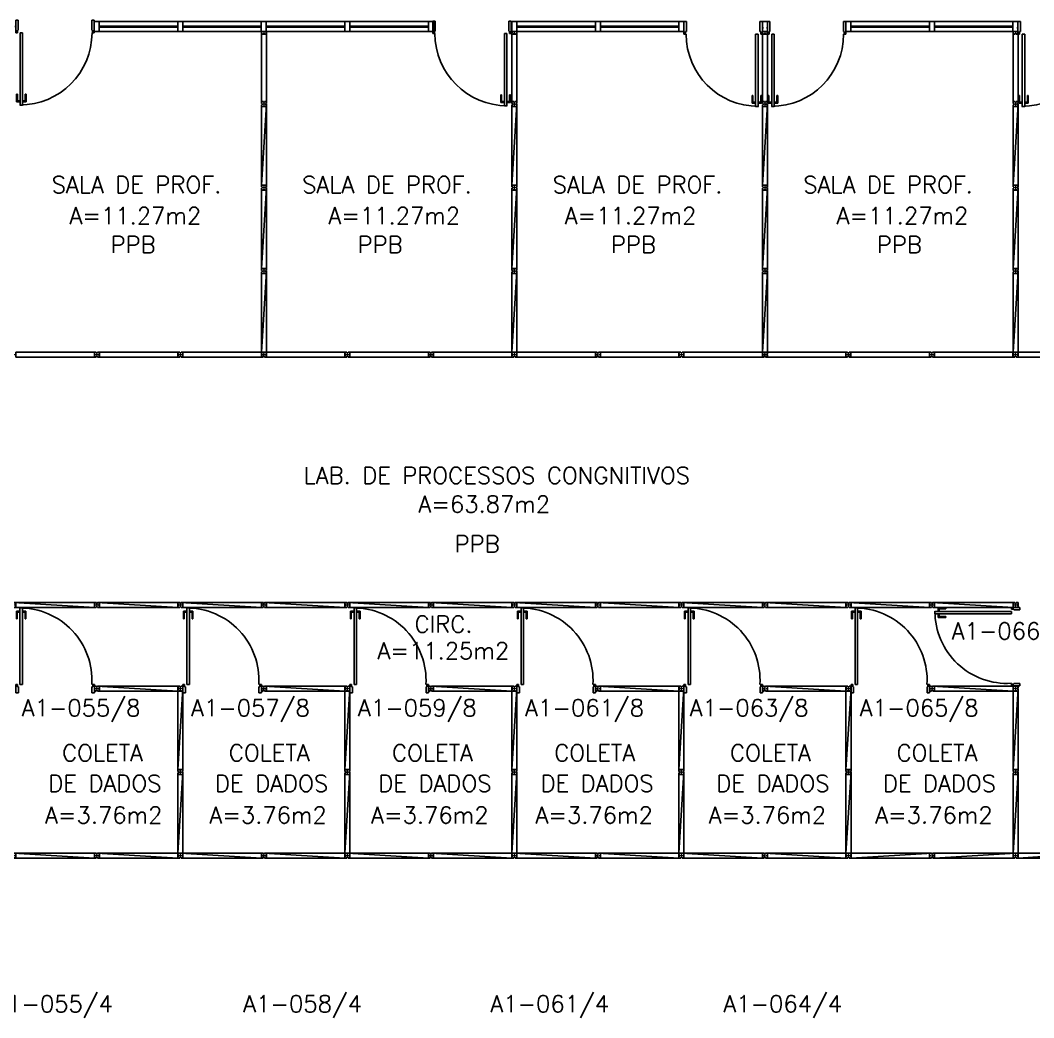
# Model space of a CAD drawing. Extents: x -31 to 207, y 425 to 518.
# Drawn here: x 36.37 to 48.51, y 441.39 to 453.33 of the extents above; entities that cross this region are included whole.
import ezdxf
from ezdxf.enums import TextEntityAlignment as Align

# ---------------------------------------------------------------- set-up
doc = ezdxf.new("R2010")
doc.units = 0
doc.header["$LTSCALE"] = 0.01
doc.header["$MEASUREMENT"] = 0
doc.layers.get('0').update_dxf_attribs({"linetype": 'CONTINUOUS'})
for name, color, linetype in [('AREA', 2, 'CONTINUOUS'), ('DIV', 2, 'CONTINUOUS'), ('TEXT_CENTRO_CUSTO', 1, 'CONTINUOUS'), ('TEXTO', 2, 'CONTINUOUS'), ('TEXTO-ENDEREÇO', 2, 'CONTINUOUS')]:
    doc.layers.add(name, color=color, linetype=linetype)
doc.styles.add('UNB-100', font='simplex.shx', dxfattribs={"height": 0.2})
doc.styles.add('UNB-100-1', font='simplex.shx', dxfattribs={"height": 0.2})

# ---------------------------------------------------------------- blocks, each defined once
blk = doc.blocks.new('DIVMT-SLS')
for p, q in [((-0.03, 0.03), (-0.03, 0.006)), ((-0.008, 0.03), (-0.03, 0.03)), ((-0.0185, 0.006), (-0.03, 0.006)), ((-0.0185, -0.006), (-0.0185, 0.006)), ((-0.008, 0.03), (-0.008, 0.02)), ((-0.008, 0.02), (0.008, 0.02)), ((-0.0051, 0), (0.0051, 0)), ((0.0051, 0), (-0.0051, 0)), ((-0.0051, 0), (0.0051, 0)), ((0.97, -0.03), (0, 0.03)), ((0, -0.0051), (0, 0.0051)), ((0, 0.0051), (0, -0.0051)), ((0.008, 0.03), (0.008, 0.02)), ((0.008, 0.03), (0.03, 0.03)), ((0.0205, 0.006), (0.03, 0.006)), ((0.0205, -0.006), (0.0205, 0.006)), ((0.0205, 0.006), (0.0205, -0.006)), ((0.0205, 0.006), (0.03, 0.006)), ((0.97, 0.03), (0.03, 0.03)), ((0.03, 0.006), (0.03, 0.03)), ((0.03, -0.03), (0.03, 0.03)), ((0.03, -0.005), (0.03, 0.005)), ((0.97, 0.03), (0.97, 0.009)), ((0.97, 0.009), (0.97, 0.027)), ((0.9795, 0.006), (0.97, 0.006)), ((0.97, -0.005), (0.97, 0.005)), ((0.9795, 0.006), (0.9795, -0.006)), ((1.0051, 0), (0.9949, 0)), ((1, 0.0051), (1, -0.0051)), ((-0.0185, -0.006), (-0.03, -0.006)), ((-0.03, -0.03), (-0.03, -0.006)), ((-0.008, -0.03), (-0.03, -0.03)), ((-0.008, -0.03), (-0.008, -0.02)), ((-0.008, -0.02), (0.008, -0.02)), ((0.008, -0.03), (0.008, -0.02)), ((0.008, -0.03), (0.03, -0.03)), ((0.0205, -0.006), (0.03, -0.006)), ((0.0205, -0.006), (0.03, -0.006)), ((0.03, -0.006), (0.03, -0.03)), ((0.97, -0.03), (0.03, -0.03)), ((0.9795, -0.006), (0.97, -0.006)), ((0.97, -0.009), (0.97, -0.027))]:
    blk.add_line(p, q)
blk = doc.blocks.new('PDV2D-SLS')
at = {"layer": 'DIV'}
for p, q in [((0.03, 0.05), (0.06, 0.05)), ((0.03, 0.035), (0.03, 0.05)), ((0.03, -0.035), (0.03, 0.035)), ((0.06, 0.05), (0.06, -0.02)), ((0.941, 0.05), (0.941, -0.02)), ((0.971, 0.05), (0.941, 0.05)), ((0.971, 0.035), (0.971, 0.05)), ((0.971, -0.035), (0.971, 0.035)), ((0.03, -0.05), (0.03, -0.035)), ((0.05, -0.05), (0.03, -0.05)), ((0.05, -0.02), (0.06, -0.02)), ((0.05, -0.02), (0.05, -0.05)), ((0.079, -0.05), (0.109, -0.05)), ((0.079, -0.05), (0.079, -0.965)), ((0.109, -0.05), (0.109, -0.965)), ((0.951, -0.02), (0.941, -0.02)), ((0.951, -0.02), (0.951, -0.05)), ((0.951, -0.05), (0.971, -0.05)), ((0.971, -0.05), (0.971, -0.035)), ((0.036, -0.925), (0.036, -0.835)), ((0.046, -0.835), (0.036, -0.835)), ((0.046, -0.915), (0.046, -0.835)), ((0.141, -0.915), (0.141, -0.835)), ((0.141, -0.835), (0.151, -0.835)), ((0.151, -0.925), (0.151, -0.835)), ((0.036, -0.925), (0.076, -0.925)), ((0.046, -0.915), (0.076, -0.915)), ((0.109, -0.965), (0.079, -0.965)), ((0.141, -0.915), (0.111, -0.915)), ((0.151, -0.925), (0.111, -0.925))]:
    blk.add_line(p, q, dxfattribs=at)
blk.add_arc((0.076, -0.1), 0.865, 270, 3.3214, dxfattribs=at)
blk = doc.blocks.new('MTT-SLS')
for p, q in [((-0.008, 0.03), (-0.03, 0.03)), ((-0.03, 0.03), (-0.03, 0.006)), ((-0.0185, 0.006), (-0.03, 0.006)), ((-0.0185, -0.006), (-0.0185, 0.006)), ((-0.008, 0.03), (-0.008, 0.02)), ((-0.008, 0.02), (0.008, 0.02)), ((-0.0051, 0), (0.0051, 0)), ((0, -0.0051), (0, 0.0051)), ((0.008, 0.03), (0.03, 0.03)), ((0.008, 0.03), (0.008, 0.02)), ((0.0205, -0.006), (0.0205, 0.006)), ((0.0205, 0.006), (0.03, 0.006)), ((0.03, 0.006), (0.03, 0.03)), ((-0.03, -0.03), (-0.03, -0.006)), ((-0.0185, -0.006), (-0.03, -0.006)), ((-0.008, -0.03), (-0.03, -0.03)), ((-0.008, -0.02), (0.008, -0.02)), ((-0.008, -0.03), (-0.008, -0.02)), ((0.008, -0.03), (0.008, -0.02)), ((0.008, -0.03), (0.03, -0.03)), ((0.0205, -0.006), (0.03, -0.006)), ((0.03, -0.006), (0.03, -0.03))]:
    blk.add_line(p, q)
blk = doc.blocks.new('DIV-SLS')
for p, q in [((-0.0051, 0), (0.0051, 0)), ((0, -0.0051), (0, 0.0051)), ((0.0205, 0.006), (0.03, 0.006)), ((0.0205, -0.006), (0.0205, 0.006)), ((0.03, 0.03), (0.97, 0.03)), ((0.03, 0.03), (0.03, -0.03)), ((0.03, 0.009), (0.03, 0.027)), ((0.03, 0.005), (0.03, -0.005)), ((0.97, 0.03), (0.97, -0.03)), ((0.9795, 0.006), (0.97, 0.006)), ((0.97, 0.005), (0.97, -0.005)), ((0.9795, -0.006), (0.9795, 0.006)), ((1.0051, 0), (0.9949, 0)), ((0.9949, 0), (1.0051, 0)), ((1, -0.0051), (1, 0.0051)), ((0.0205, -0.006), (0.03, -0.006)), ((0.03, -0.03), (0.03, -0.009)), ((0.03, -0.009), (0.03, -0.027)), ((0.03, -0.03), (0.97, -0.03)), ((0.9795, -0.006), (0.97, -0.006))]:
    blk.add_line(p, q)
blk = doc.blocks.new('PDV1E-SLS')
at = {"layer": 'DIV'}
for p, q in [((-0.94, 0.075), (-0.91, 0.075)), ((-0.94, 0.06), (-0.94, 0.075)), ((-0.94, -0.06), (-0.94, 0.06)), ((-0.91, 0.075), (-0.91, -0.045)), ((0, 0.075), (-0.03, 0.075)), ((-0.03, 0.075), (-0.03, -0.045)), ((0, 0.06), (0, 0.075)), ((0, -0.06), (0, 0.06)), ((0, 0), (0.012, 0)), ((-0.94, -0.075), (-0.94, -0.06)), ((-0.92, -0.075), (-0.94, -0.075)), ((-0.92, -0.045), (-0.92, -0.075)), ((-0.92, -0.045), (-0.91, -0.045)), ((-0.082, -0.075), (-0.082, -0.94)), ((-0.052, -0.075), (-0.082, -0.075)), ((-0.052, -0.075), (-0.052, -0.94)), ((-0.02, -0.045), (-0.03, -0.045)), ((-0.02, -0.045), (-0.02, -0.075)), ((-0.02, -0.075), (0, -0.075)), ((0, -0.075), (0, -0.06)), ((-0.114, -0.81), (-0.124, -0.81)), ((-0.124, -0.9), (-0.124, -0.81)), ((-0.114, -0.89), (-0.114, -0.81)), ((-0.019, -0.81), (-0.009, -0.81)), ((-0.019, -0.89), (-0.019, -0.81)), ((-0.009, -0.9), (-0.009, -0.81)), ((-0.124, -0.9), (-0.084, -0.9)), ((-0.114, -0.89), (-0.084, -0.89)), ((-0.082, -0.94), (-0.052, -0.94)), ((-0.019, -0.89), (-0.049, -0.89)), ((-0.009, -0.9), (-0.049, -0.9))]:
    blk.add_line(p, q, dxfattribs=at)
blk.add_arc((-0.048, -0.075), 0.865, 180, 270, dxfattribs=at)
blk = doc.blocks.new('MTINI-SLS')
for p, q in [((-0.005, 0), (0.005, 0)), ((0, 0.001), (0, 0.02)), ((0.008, 0.02), (0, 0.02)), ((0, -0.005), (0, 0.005)), ((0, -0.02), (0, 0.001)), ((0.008, 0.03), (0.03, 0.03)), ((0.008, 0.03), (0.008, 0.02)), ((0.02, 0.006), (0.02, -0.006)), ((0.02, 0.006), (0.03, 0.006)), ((0.02, -0.004), (0.02, 0.004)), ((0.023, 0.006), (0.03, 0.006)), ((0.03, 0.006), (0.03, 0.03)), ((0, -0.02), (0.008, -0.02)), ((0.008, -0.03), (0.008, -0.02)), ((0.008, -0.03), (0.03, -0.03)), ((0.02, -0.006), (0.03, -0.006)), ((0.023, -0.006), (0.03, -0.006)), ((0.03, -0.006), (0.03, -0.03))]:
    blk.add_line(p, q)

msp = doc.modelspace()

# ---------------------------------------------------------------- linework, layer by layer
at = {"layer": 'DIV'}
for p, q in [((37.319, 453.317), (37.259, 453.317)), ((37.259, 453.317), (37.259, 453.198)), ((37.319, 453.317), (37.259, 453.317)), ((37.259, 453.317), (37.259, 453.198)), ((37.319, 453.197), (37.319, 453.317)), ((37.319, 453.197), (37.319, 453.317)), ((37.319, 453.251), (38.259, 453.251)), ((38.259, 453.317), (37.32, 453.317)), ((38.259, 453.263), (37.32, 453.263)), ((38.319, 453.317), (38.259, 453.317)), ((38.259, 453.317), (38.259, 453.198)), ((38.319, 453.317), (38.259, 453.317)), ((38.259, 453.317), (38.259, 453.198)), ((38.319, 453.197), (38.319, 453.317)), ((38.319, 453.197), (38.319, 453.317)), ((38.319, 453.317), (39.258, 453.317)), ((38.319, 453.263), (39.258, 453.263)), ((39.259, 453.251), (38.319, 453.251)), ((39.319, 453.317), (39.259, 453.317)), ((39.259, 453.317), (39.259, 453.198)), ((39.319, 453.317), (39.259, 453.317)), ((39.259, 453.317), (39.259, 453.198)), ((39.319, 453.197), (39.319, 453.317)), ((39.319, 453.197), (39.319, 453.317)), ((39.319, 453.251), (40.259, 453.251)), ((40.259, 453.317), (39.32, 453.317)), ((40.259, 453.263), (39.32, 453.263)), ((40.319, 453.317), (40.259, 453.317)), ((40.259, 453.317), (40.259, 453.198)), ((40.319, 453.317), (40.259, 453.317)), ((40.259, 453.317), (40.259, 453.198)), ((40.319, 453.197), (40.319, 453.317)), ((40.319, 453.197), (40.319, 453.317)), ((40.319, 453.251), (41.259, 453.251)), ((41.259, 453.317), (40.32, 453.317)), ((41.259, 453.263), (40.32, 453.263)), ((41.319, 453.317), (41.259, 453.317)), ((41.259, 453.317), (41.259, 453.198)), ((41.319, 453.317), (41.259, 453.317)), ((41.259, 453.317), (41.259, 453.198)), ((41.319, 453.197), (41.319, 453.317)), ((41.319, 453.197), (41.319, 453.317)), ((42.319, 453.317), (42.259, 453.317)), ((42.259, 453.317), (42.259, 453.198)), ((42.319, 453.317), (42.259, 453.317)), ((42.259, 453.317), (42.259, 453.198)), ((42.319, 453.197), (42.319, 453.317)), ((42.319, 453.197), (42.319, 453.317)), ((42.319, 453.251), (43.259, 453.251)), ((43.259, 453.317), (42.32, 453.317)), ((43.259, 453.263), (42.32, 453.263)), ((43.319, 453.317), (43.259, 453.317)), ((43.319, 453.317), (43.259, 453.317)), ((43.259, 453.317), (43.259, 453.198)), ((43.259, 453.317), (43.259, 453.198)), ((43.319, 453.197), (43.319, 453.317)), ((43.319, 453.197), (43.319, 453.317)), ((43.319, 453.251), (44.259, 453.251)), ((44.259, 453.317), (43.32, 453.317)), ((44.259, 453.263), (43.32, 453.263)), ((44.319, 453.317), (44.259, 453.317)), ((44.259, 453.317), (44.259, 453.198)), ((44.319, 453.317), (44.259, 453.317)), ((44.259, 453.317), (44.259, 453.198)), ((44.319, 453.197), (44.319, 453.317)), ((44.319, 453.197), (44.319, 453.317)), ((45.319, 453.317), (45.259, 453.317)), ((45.259, 453.317), (45.259, 453.198)), ((45.319, 453.317), (45.259, 453.317)), ((45.259, 453.317), (45.259, 453.198)), ((45.319, 453.197), (45.319, 453.317)), ((45.319, 453.197), (45.319, 453.317)), ((46.319, 453.317), (46.259, 453.317)), ((46.259, 453.317), (46.259, 453.198)), ((46.319, 453.317), (46.259, 453.317)), ((46.259, 453.317), (46.259, 453.198)), ((46.319, 453.197), (46.319, 453.317)), ((46.319, 453.197), (46.319, 453.317)), ((46.319, 453.251), (47.259, 453.251)), ((47.259, 453.317), (46.32, 453.317)), ((47.259, 453.263), (46.32, 453.263)), ((47.319, 453.317), (47.259, 453.317)), ((47.259, 453.317), (47.259, 453.198)), ((47.319, 453.317), (47.259, 453.317)), ((47.259, 453.317), (47.259, 453.198)), ((47.319, 453.197), (47.319, 453.317)), ((47.319, 453.197), (47.319, 453.317)), ((47.319, 453.251), (48.259, 453.251)), ((48.259, 453.317), (47.32, 453.317)), ((48.259, 453.263), (47.32, 453.263)), ((48.319, 453.317), (48.259, 453.317)), ((48.259, 453.317), (48.259, 453.198)), ((48.319, 453.317), (48.259, 453.317)), ((48.259, 453.317), (48.259, 453.198)), ((48.319, 453.197), (48.319, 453.317)), ((48.319, 453.197), (48.319, 453.317)), ((37.259, 453.197), (37.319, 453.197)), ((37.259, 453.197), (37.319, 453.197)), ((37.259, 453.197), (37.319, 453.197)), ((37.319, 453.197), (38.259, 453.197)), ((38.259, 453.197), (38.319, 453.197)), ((38.259, 453.197), (38.319, 453.197)), ((38.259, 453.197), (38.319, 453.197)), ((39.259, 453.197), (38.319, 453.197)), ((39.259, 453.197), (39.319, 453.197)), ((39.259, 453.197), (39.319, 453.197)), ((39.259, 453.197), (39.319, 453.197)), ((39.26, 453.168), (39.26, 452.36)), ((39.32, 453.168), (39.26, 453.168)), ((39.26, 453.168), (39.281, 453.168)), ((39.26, 453.168), (39.26, 452.36)), ((39.281, 453.168), (39.263, 453.168)), ((39.284, 453.177), (39.296, 453.177)), ((39.284, 453.177), (39.284, 453.168)), ((39.295, 453.168), (39.285, 453.168)), ((39.296, 453.177), (39.296, 453.168)), ((39.299, 453.168), (39.317, 453.168)), ((39.319, 453.197), (40.259, 453.197)), ((39.32, 453.168), (39.32, 452.36)), ((40.259, 453.197), (40.319, 453.197)), ((40.259, 453.197), (40.319, 453.197)), ((40.259, 453.197), (40.319, 453.197)), ((40.319, 453.197), (41.259, 453.197)), ((41.259, 453.197), (41.319, 453.197)), ((41.259, 453.197), (41.319, 453.197)), ((41.259, 453.197), (41.319, 453.197)), ((42.259, 453.197), (42.319, 453.197)), ((42.259, 453.197), (42.319, 453.197)), ((42.259, 453.197), (42.319, 453.197)), ((42.26, 453.168), (42.26, 452.36)), ((42.32, 453.168), (42.26, 453.168)), ((42.26, 453.168), (42.281, 453.168)), ((42.26, 453.168), (42.26, 452.36)), ((42.281, 453.168), (42.263, 453.168)), ((42.284, 453.177), (42.296, 453.177)), ((42.284, 453.177), (42.284, 453.168)), ((42.295, 453.168), (42.285, 453.168)), ((42.296, 453.177), (42.296, 453.168)), ((42.299, 453.168), (42.317, 453.168)), ((42.319, 453.197), (43.259, 453.197)), ((42.32, 453.168), (42.32, 452.36)), ((43.259, 453.197), (43.319, 453.197)), ((43.259, 453.197), (43.319, 453.197)), ((43.259, 453.197), (43.319, 453.197)), ((43.319, 453.197), (44.259, 453.197)), ((44.259, 453.197), (44.319, 453.197)), ((44.259, 453.197), (44.319, 453.197)), ((44.259, 453.197), (44.319, 453.197)), ((45.259, 453.197), (45.319, 453.197)), ((45.259, 453.197), (45.319, 453.197)), ((45.259, 453.197), (45.319, 453.197)), ((45.26, 453.168), (45.26, 452.36)), ((45.26, 453.168), (45.281, 453.168)), ((45.32, 453.168), (45.26, 453.168)), ((45.26, 453.168), (45.26, 452.36)), ((45.281, 453.168), (45.263, 453.168)), ((45.284, 453.177), (45.284, 453.168)), ((45.284, 453.177), (45.296, 453.177)), ((45.295, 453.168), (45.285, 453.168)), ((45.296, 453.177), (45.296, 453.168)), ((45.299, 453.168), (45.317, 453.168)), ((45.32, 453.168), (45.32, 452.36)), ((46.259, 453.197), (46.319, 453.197)), ((46.259, 453.197), (46.319, 453.197)), ((46.259, 453.197), (46.319, 453.197)), ((46.319, 453.197), (47.259, 453.197)), ((47.259, 453.197), (47.319, 453.197)), ((47.259, 453.197), (47.319, 453.197)), ((47.259, 453.197), (47.319, 453.197)), ((47.319, 453.197), (48.259, 453.197)), ((48.259, 453.197), (48.319, 453.197)), ((48.259, 453.197), (48.319, 453.197)), ((48.259, 453.197), (48.319, 453.197)), ((48.26, 453.168), (48.26, 452.36)), ((48.32, 453.168), (48.32, 452.36)), ((48.282, 446.36), (48.26, 446.36)), ((48.26, 446.36), (48.26, 446.336)), ((48.271, 446.336), (48.26, 446.336)), ((48.271, 446.324), (48.271, 446.336)), ((48.282, 446.36), (48.282, 446.35)), ((48.282, 446.35), (48.298, 446.35)), ((48.29, 446.336), (48.29, 446.325)), ((48.29, 446.325), (48.29, 446.336)), ((48.298, 446.36), (48.32, 446.36)), ((48.298, 446.36), (48.298, 446.35)), ((48.31, 446.336), (48.32, 446.336)), ((48.31, 446.336), (48.31, 446.324)), ((48.31, 446.324), (48.31, 446.336)), ((48.31, 446.336), (48.32, 446.336)), ((48.32, 446.3), (48.32, 446.36)), ((48.32, 446.336), (48.32, 446.36)), ((48.32, 446.325), (48.32, 446.335)), ((48.26, 446.3), (48.26, 446.324)), ((48.271, 446.324), (48.26, 446.324)), ((48.282, 446.3), (48.26, 446.3)), ((48.282, 446.31), (48.298, 446.31)), ((48.282, 446.3), (48.282, 446.31)), ((48.284, 446.33), (48.295, 446.33)), ((48.295, 446.33), (48.284, 446.33)), ((48.284, 446.33), (48.295, 446.33)), ((48.298, 446.3), (48.298, 446.31)), ((48.298, 446.3), (48.32, 446.3)), ((48.31, 446.324), (48.32, 446.324)), ((48.31, 446.324), (48.32, 446.324)), ((48.32, 446.324), (48.32, 446.3)), ((46.32, 443.421), (46.32, 443.405))]:
    msp.add_line(p, q, dxfattribs=at)

# ---------------------------------------------------------------- block references
at = {"layer": 'DIV', "xscale": -1}
for name, p in [('PDV1E-SLS', (36.319, 453.258)), ('PDV1E-SLS', (45.319, 453.242)), ('PDV1E-SLS', (48.319, 453.242)), ('MTT-SLS', (46.288, 449.33)), ('MTT-SLS', (47.288, 449.33)), ('DIVMT-SLS', (47.29, 443.33)), ('DIVMT-SLS', (48.29, 443.33)), ('DIVMT-SLS', (49.29, 443.33))]:
    msp.add_blockref(name, p, dxfattribs=at)
at = {"layer": 'DIV'}
for name, p in [('PDV1E-SLS', (42.251, 453.249)), ('PDV1E-SLS', (45.259, 453.242)), ('MTT-SLS', (37.29, 449.33)), ('MTT-SLS', (38.29, 449.33)), ('MTT-SLS', (39.29, 449.33)), ('MTT-SLS', (40.29, 449.33)), ('MTT-SLS', (41.29, 449.33)), ('MTT-SLS', (42.29, 449.33)), ('MTT-SLS', (43.29, 449.33)), ('MTT-SLS', (44.29, 449.33)), ('MTT-SLS', (45.29, 449.33)), ('MTT-SLS', (48.29, 449.33)), ('DIVMT-SLS', (36.29, 446.33)), ('DIVMT-SLS', (37.29, 446.33)), ('DIVMT-SLS', (38.29, 446.33)), ('DIVMT-SLS', (39.29, 446.33)), ('DIVMT-SLS', (40.29, 446.33)), ('DIVMT-SLS', (41.29, 446.33)), ('DIVMT-SLS', (42.29, 446.33)), ('DIVMT-SLS', (43.29, 446.33)), ('DIVMT-SLS', (44.29, 446.33)), ('DIVMT-SLS', (45.29, 446.33)), ('DIVMT-SLS', (46.29, 446.33)), ('DIVMT-SLS', (47.29, 446.33)), ('DIVMT-SLS', (37.29, 445.33)), ('DIVMT-SLS', (39.29, 445.33)), ('DIVMT-SLS', (41.29, 445.33)), ('DIVMT-SLS', (43.29, 445.33)), ('DIVMT-SLS', (45.29, 445.33)), ('DIVMT-SLS', (47.29, 445.33)), ('DIVMT-SLS', (36.29, 443.33)), ('DIVMT-SLS', (37.29, 443.33)), ('DIVMT-SLS', (38.29, 443.33)), ('DIVMT-SLS', (39.29, 443.33)), ('DIVMT-SLS', (40.29, 443.33)), ('DIVMT-SLS', (41.29, 443.33)), ('DIVMT-SLS', (42.29, 443.33)), ('DIVMT-SLS', (43.29, 443.33)), ('DIVMT-SLS', (44.29, 443.33)), ('DIVMT-SLS', (45.29, 443.33)), ('MTT-SLS', (46.29, 443.33))]:
    msp.add_blockref(name, p, dxfattribs=at)
for name, p, rotation in [('MTINI-SLS', (39.29, 453.197), 270), ('MTINI-SLS', (42.29, 453.197), 270), ('MTINI-SLS', (45.29, 453.197), 270), ('MTINI-SLS', (48.29, 453.197), 270), ('DIVMT-SLS', (39.29, 452.33), 270), ('DIVMT-SLS', (42.29, 452.33), 270), ('DIVMT-SLS', (45.29, 452.33), 270), ('DIVMT-SLS', (48.29, 452.33), 270), ('DIVMT-SLS', (39.29, 451.33), 270), ('DIVMT-SLS', (42.29, 451.33), 270), ('DIVMT-SLS', (45.29, 451.33), 270), ('DIVMT-SLS', (48.29, 451.33), 270), ('DIVMT-SLS', (39.29, 450.33), 270), ('DIVMT-SLS', (42.29, 450.33), 270), ('DIVMT-SLS', (45.29, 450.33), 270), ('DIVMT-SLS', (48.29, 450.33), 270), ('DIV-SLS', (37.29, 449.33), 180), ('DIV-SLS', (38.29, 449.33), 180), ('DIV-SLS', (39.29, 449.33), 180), ('DIV-SLS', (40.29, 449.33), 180), ('DIV-SLS', (41.29, 449.33), 180), ('DIV-SLS', (42.29, 449.33), 180), ('DIV-SLS', (43.29, 449.33), 180), ('DIV-SLS', (44.29, 449.33), 180), ('DIV-SLS', (45.29, 449.33), 180), ('PDV2D-SLS', (48.29, 446.332), 270), ('DIVMT-SLS', (38.29, 445.33), 270), ('DIVMT-SLS', (40.29, 445.33), 270), ('DIVMT-SLS', (42.29, 445.33), 270), ('DIVMT-SLS', (44.29, 445.33), 270), ('DIVMT-SLS', (46.29, 445.33), 270), ('DIVMT-SLS', (48.29, 445.33), 270), ('DIVMT-SLS', (38.29, 444.33), 270), ('DIVMT-SLS', (40.29, 444.33), 270), ('DIVMT-SLS', (42.29, 444.33), 270), ('DIVMT-SLS', (44.29, 444.33), 270), ('DIVMT-SLS', (46.29, 444.33), 270), ('DIVMT-SLS', (48.29, 444.33), 270)]:
    msp.add_blockref(name, p, dxfattribs=dict(at, rotation=rotation))
at = {"layer": 'DIV', "xscale": -1, "rotation": 180}
for name, p in [('DIV-SLS', (45.288, 449.33)), ('DIV-SLS', (46.288, 449.33)), ('DIV-SLS', (47.288, 449.33)), ('DIV-SLS', (48.29, 449.33)), ('PDV2D-SLS', (36.29, 445.33)), ('PDV2D-SLS', (38.29, 445.33)), ('PDV2D-SLS', (40.29, 445.33)), ('PDV2D-SLS', (42.29, 445.33)), ('PDV2D-SLS', (44.29, 445.33)), ('PDV2D-SLS', (46.29, 445.33))]:
    msp.add_blockref(name, p, dxfattribs=at)

# ---------------------------------------------------------------- texts
at = {"layer": 'AREA', "style": 'UNB-100'}
for s, p in [('A=11.27m2', (37.751, 450.893)), ('A=11.27m2', (40.851, 450.893)), ('A=11.27m2', (43.68, 450.893)), ('A=11.27m2', (46.936, 450.893)), ('A=63.87m2', (41.929, 447.438)), ('A=11.25m2', (41.439, 445.683)), ('A=3.76m2', (37.372, 443.715)), ('A=3.76m2', (39.34, 443.715)), ('A=3.76m2', (41.277, 443.715)), ('A=3.76m2', (43.245, 443.715)), ('A=3.76m2', (45.319, 443.715)), ('A=3.76m2', (47.313, 443.715))]:
    msp.add_text(s, height=0.2, dxfattribs=at).set_placement(p, align=Align.CENTER)
at = {"layer": 'TEXT_CENTRO_CUSTO', "style": 'UNB-100'}
for p in [(37.725, 450.546), (40.683, 450.546), (43.716, 450.546), (46.899, 450.546), (41.845, 446.961)]:
    msp.add_text('PPB', height=0.2, dxfattribs=at).set_placement(p, align=Align.CENTER)
at = {"layer": 'TEXTO', "style": 'UNB-100'}
for s, p in [('SALA DE PROF.', (37.764, 451.264)), ('SALA DE PROF.', (40.764, 451.264)), ('SALA DE PROF.', (43.764, 451.264)), ('SALA DE PROF.', (46.764, 451.264)), ('LAB. DE PROCESSOS CONGNITIVOS', (42.079, 447.782)), ('CIRC.', (41.441, 446.001)), ('COLETA ', (37.427, 444.46)), ('COLETA ', (39.423, 444.46)), ('COLETA ', (41.378, 444.46)), ('COLETA ', (43.32, 444.46)), ('COLETA ', (45.425, 444.46)), ('COLETA ', (47.42, 444.46)), (' DE DADOS', (37.318, 444.094)), (' DE DADOS', (39.314, 444.094)), (' DE DADOS', (41.27, 444.094)), (' DE DADOS', (43.212, 444.094)), (' DE DADOS', (45.317, 444.094)), (' DE DADOS', (47.311, 444.094))]:
    msp.add_text(s, height=0.2, dxfattribs=at).set_placement(p, align=Align.CENTER)
at = {"layer": 'TEXTO-ENDEREÇO', "style": 'UNB-100-1'}
for s, p in [('A1-066/9', (47.525, 445.919)), ('A1-055/8', (36.389, 444.999)), ('A1-057/8', (38.417, 444.999)), ('A1-059/8', (40.416, 444.999)), ('A1-061/8', (42.418, 444.999)), ('A1-063/8', (44.388, 444.999)), ('A1-065/8', (46.424, 444.999)), ('A1-055/4', (36.059, 441.454)), ('A1-058/4', (39.042, 441.454)), ('A1-061/4', (42.001, 441.454)), ('A1-064/4', (44.791, 441.454))]:
    msp.add_text(s, height=0.2, dxfattribs=at).set_placement(p)

doc.saveas('drawing.dxf')
